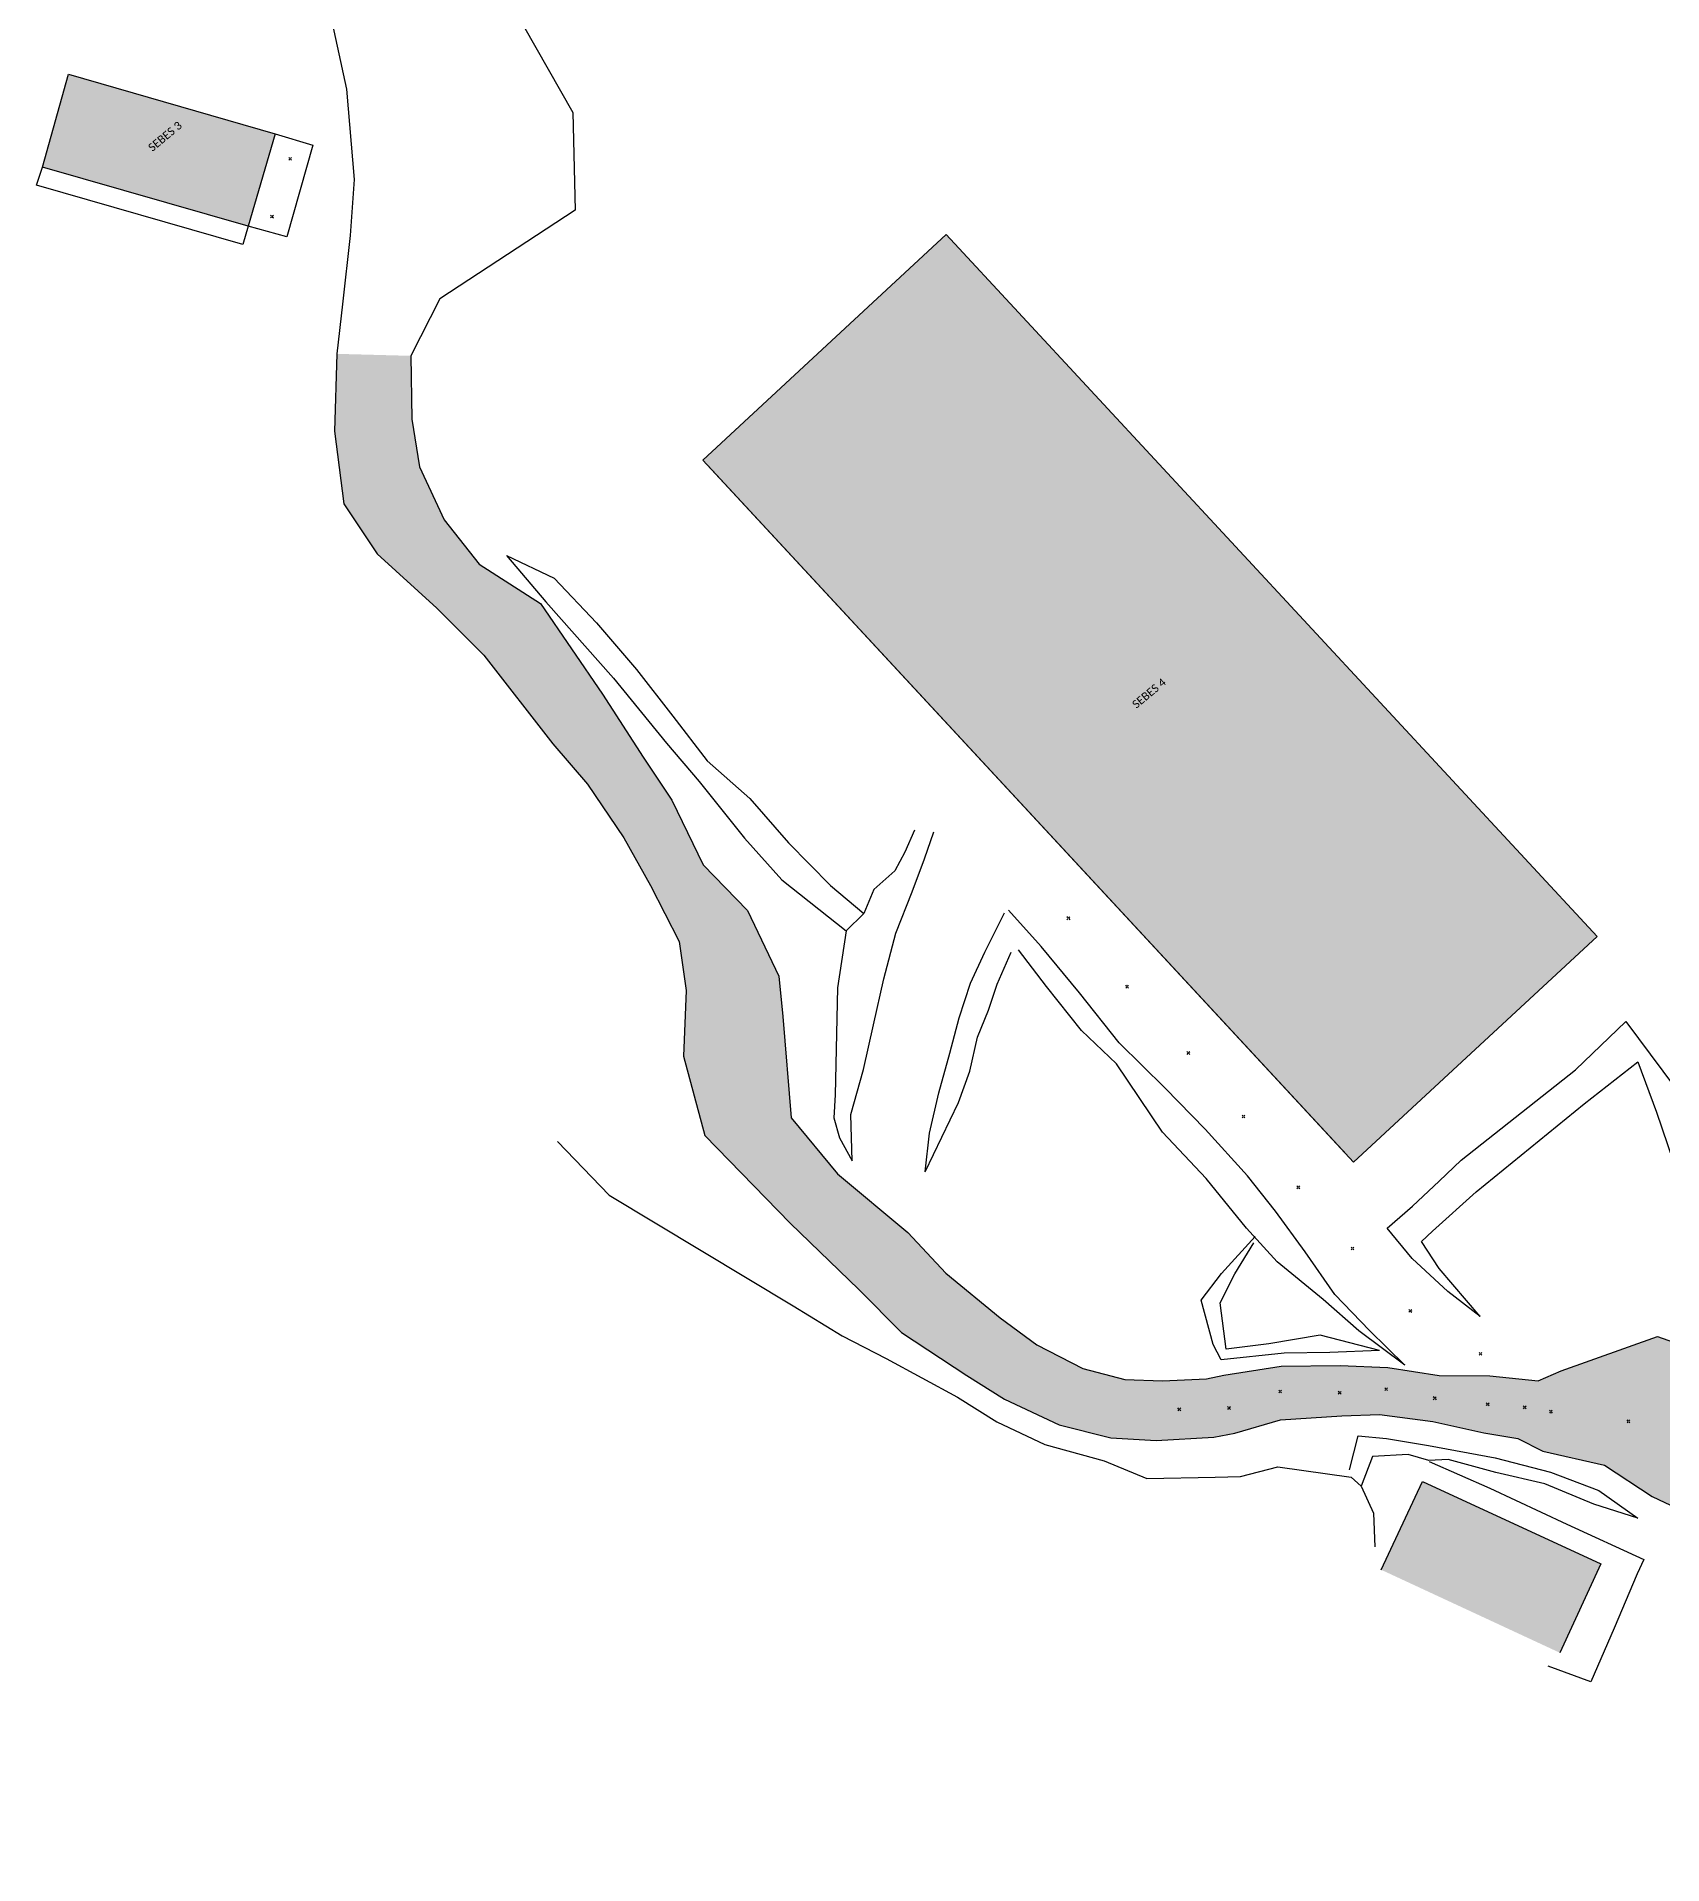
# Model space of a CAD drawing. Extents: x 62405 to 62842, y 108162 to 109685.
# Drawn here: x 62617.2 to 62718.9, y 108169.4 to 108283.6 of the extents above; entities that cross this region are included whole.
import ezdxf

# ---------------------------------------------------------------- set-up
doc = ezdxf.new("R2010")
doc.units = 0
doc.header["$LTSCALE"] = 0.999976
doc.header["$MEASUREMENT"] = 0
for name, color, linetype in [('-GZ-Annexe', 7, 'Continuous'), ('-GZ-Bord route', 7, 'Continuous'), ('-GZ-Bâtiment', 7, 'Continuous'), ('-GZ-Mur', 30, 'Continuous'), ('-GZ-Point de niveau', 7, 'Continuous'), ('-GZ-Talus Bas', 56, 'Continuous'), ('-GZ-Talus Haut', 86, 'Continuous')]:
    doc.layers.add(name, color=color, linetype=linetype)
doc.styles.add('Legend', font='calibri.ttf')

# ---------------------------------------------------------------- blocks, each defined once
blk = doc.blocks.new('t010')
at = {"color": 0}
for p, q in [((-0.02, 0.02), (-0.09, 0.09)), ((0, 0), (0, 0)), ((0.02, 0.02), (0.09, 0.09)), ((-0.02, -0.02), (-0.09, -0.09)), ((0.02, -0.02), (0.09, -0.09))]:
    blk.add_line(p, q, dxfattribs=at)

msp = doc.modelspace()

# ---------------------------------------------------------------- hatches: boundary and pattern name
at = {"layer": '-GZ-Bord route', "transparency": 33554483}
h = msp.add_hatch(color=256, dxfattribs=at)
h.dxf.hatch_style = 1
h.paths.add_polyline_path([(62656.957, 108235.892), (62655.166, 108238.586), (62652.636, 108242.528), (62648.748, 108248.179), (62644.911, 108250.645), (62642.734, 108253.419), (62641.184, 108256.727), (62640.705, 108259.7), (62640.639, 108263.664), (62636.023, 108263.789), (62635.871, 108258.959), (62636.465, 108254.421), (62638.534, 108251.294), (62642.263, 108247.9), (62645.213, 108244.965), (62649.517, 108239.423), (62651.697, 108236.897), (62653.956, 108233.532), (62655.628, 108230.565), (62657.424, 108227.07), (62657.861, 108224.005), (62657.684, 108219.891), (62659.026, 108214.943), (62664.352, 108209.457), (62668.655, 108205.321), (62671.313, 108202.631), (62675.409, 108199.927), (62677.766, 108198.461), (62681.176, 108196.854), (62684.406, 108196.031), (62687.239, 108195.879), (62690.846, 108196.092), (62690.385, 108199.736), (62687.639, 108199.6), (62685.29, 108199.683), (62682.651, 108200.368), (62679.785, 108201.855), (62677.495, 108203.541), (62674.097, 108206.342), (62671.716, 108208.87), (62667.312, 108212.542), (62664.425, 108216.041), (62663.893, 108222.376), (62663.65, 108224.899), (62661.694, 108229.003), (62658.929, 108231.846)])
h = msp.add_hatch(color=256, dxfattribs=at)
h.dxf.hatch_style = 1
h.paths.add_polyline_path([(62690.385, 108199.736), (62691.472, 108199.958), (62695.059, 108200.515), (62698.742, 108200.556), (62701.727, 108200.447), (62704.934, 108199.929), (62708.102, 108199.923), (62711.12, 108199.595), (62712.558, 108200.227), (62718.576, 108202.384), (62722.3, 108201.059), (62725.597, 108198.304), (62728.734, 108195.032), (62732.848, 108191.469), (62735.679, 108189.139), (62739.176, 108188.848), (62742.295, 108186.459), (62745.732, 108184.756), (62750.094, 108183.24), (62755.236, 108181.663), (62758.802, 108180.313), (62763.212, 108179.765), (62766.546, 108178.832), (62771.635, 108178.143), (62775.419, 108177.515), (62780.15, 108176.966), (62783.864, 108175.822), (62787.739, 108175.068), (62791.192, 108174.106), (62795.209, 108173.353), (62798.648, 108173.183), (62803.083, 108173.536), (62807.067, 108173.602), (62811.613, 108174.435), (62815.365, 108174.753), (62820.279, 108175.696), (62823.935, 108175.918), (62827.8, 108176.322), (62831.592, 108176.478), (62835.627, 108176.155), (62838.978, 108176.046), (62842.353, 108176.003), (62842.018, 108172.308), (62839.009, 108172.701), (62835.071, 108173.274), (62831.343, 108173.334), (62827.565, 108173.171), (62824.004, 108172.592), (62820.222, 108171.942), (62816.108, 108171.044), (62811.486, 108170.345), (62807.44, 108169.622), (62802.632, 108169.379), (62798.701, 108169.427), (62794.473, 108170.095), (62790.624, 108170.593), (62786.661, 108171.377), (62783.214, 108172.054), (62778.969, 108172.885), (62775.018, 108173.348), (62770.339, 108174.09), (62766.348, 108174.963), (62761.952, 108175.526), (62757.773, 108175.528), (62752.079, 108175.197), (62747.478, 108176.765), (62743.973, 108178.001), (62739.394, 108180.73), (62736.377, 108182.242), (62733.232, 108183.333), (62726.416, 108186.115), (62724.441, 108187.252), (62721.341, 108190.908), (62718.256, 108192.383), (62715.27, 108194.341), (62711.416, 108195.218), (62709.857, 108195.993), (62707.734, 108196.355), (62704.541, 108197.069), (62701.2, 108197.508), (62698.86, 108197.424), (62695.025, 108197.157), (62692.162, 108196.329), (62690.846, 108196.092)])
at = {"layer": '-GZ-Bâtiment', "transparency": 33554534}
h = msp.add_hatch(color=256, dxfattribs=at)
h.dxf.hatch_style = 1
h.paths.add_polyline_path([(62619.248, 108281.263), (62617.618, 108275.461), (62630.479, 108271.773), (62632.157, 108277.536)])
h = msp.add_hatch(color=256, dxfattribs=at)
h.dxf.hatch_style = 1
h.paths.add_polyline_path([(62674.12, 108271.237), (62714.803, 108227.37), (62699.576, 108213.27), (62658.912, 108257.152)])
h = msp.add_hatch(color=256, dxfattribs=at)
h.dxf.hatch_style = 1
h.paths.add_polyline_path([(62701.315, 108187.792), (62703.898, 108193.316), (62715.037, 108188.167), (62712.48, 108182.608)])

# ---------------------------------------------------------------- linework, layer by layer
at = {"layer": '-GZ-Annexe', "flags": 128}
msp.add_lwpolyline([(62701.315, 108187.792), (62703.898, 108193.316), (62715.037, 108188.167), (62712.48, 108182.608)], dxfattribs=at)
at = {"layer": '-GZ-Bord route', "flags": 128}
for points in [[(62634.971, 108287.931), (62636.619, 108280.334), (62637.097, 108274.694), (62636.864, 108271.181), (62636.374, 108266.9), (62636.023, 108263.789)], [(62647.685, 108284.291), (62650.773, 108278.88), (62650.917, 108272.778), (62642.454, 108267.223), (62640.639, 108263.664), (62640.705, 108259.7), (62641.184, 108256.727), (62642.734, 108253.419), (62644.911, 108250.645), (62648.748, 108248.179), (62652.636, 108242.528), (62655.166, 108238.586), (62656.957, 108235.892), (62658.929, 108231.846), (62661.694, 108229.003), (62663.65, 108224.899), (62663.893, 108222.376), (62664.425, 108216.041), (62667.312, 108212.542), (62671.716, 108208.87), (62674.097, 108206.342), (62677.495, 108203.541), (62679.785, 108201.855), (62682.651, 108200.368), (62685.29, 108199.683), (62687.639, 108199.6), (62690.385, 108199.736)], [(62635.871, 108258.959), (62636.465, 108254.421), (62638.534, 108251.294), (62642.263, 108247.9), (62645.213, 108244.965), (62649.517, 108239.423), (62651.697, 108236.897), (62653.956, 108233.532), (62655.628, 108230.565), (62657.424, 108227.07), (62657.861, 108224.005), (62657.684, 108219.891), (62659.026, 108214.943), (62664.352, 108209.457), (62668.655, 108205.321), (62671.313, 108202.631), (62675.409, 108199.927), (62677.766, 108198.461), (62681.176, 108196.854), (62684.406, 108196.031), (62687.239, 108195.879), (62690.846, 108196.092)], [(62690.385, 108199.736), (62691.472, 108199.958), (62695.059, 108200.515), (62698.742, 108200.556), (62701.727, 108200.447), (62704.934, 108199.929), (62708.102, 108199.923), (62711.12, 108199.595), (62712.558, 108200.227), (62718.576, 108202.384), (62722.3, 108201.059)], [(62690.846, 108196.092), (62692.162, 108196.329), (62695.025, 108197.157), (62698.86, 108197.424), (62701.2, 108197.508), (62704.541, 108197.069), (62707.734, 108196.355), (62709.857, 108195.993), (62711.416, 108195.218), (62715.27, 108194.341), (62718.256, 108192.383), (62721.341, 108190.908)]]:
    msp.add_lwpolyline(points, dxfattribs=at)
at = {"layer": '-GZ-Bâtiment', "flags": 128}
for points in [[(62619.248, 108281.263), (62632.157, 108277.536), (62630.479, 108271.773), (62617.618, 108275.461)], [(62674.12, 108271.237), (62658.912, 108257.152), (62699.576, 108213.27), (62714.803, 108227.37)]]:
    msp.add_lwpolyline(points, close=True, dxfattribs=at)
for points in [[(62636.023, 108263.789), (62635.871, 108258.959)], [(62659.219, 108256.816), (62699.151, 108213.74)]]:
    msp.add_lwpolyline(points, dxfattribs=at)
at = {"layer": '-GZ-Mur', "flags": 128}
for points in [[(62632.157, 108277.536), (62634.529, 108276.837), (62632.893, 108271.092), (62630.479, 108271.773), (62630.143, 108270.62), (62617.248, 108274.336), (62617.618, 108275.461)], [(62704.32, 108194.56), (62708.102, 108192.887), (62712.919, 108190.646), (62717.735, 108188.437), (62717.306, 108187.549), (62715.87, 108184.14), (62714.424, 108180.798), (62711.745, 108181.768)]]:
    msp.add_lwpolyline(points, dxfattribs=at)
at = {"layer": '-GZ-Talus Bas', "flags": 128}
for points in [[(62646.62, 108251.189), (62649.09, 108248.285), (62653.321, 108243.51), (62656.63, 108239.458), (62658.668, 108237.054), (62661.504, 108233.529), (62663.837, 108230.912), (62667.863, 108227.728)], [(62672.137, 108234.025), (62671.526, 108232.648), (62670.91, 108231.48), (62669.584, 108230.307), (62668.966, 108228.807), (62667.863, 108227.728), (62667.326, 108224.169), (62667.17, 108217.485), (62667.097, 108216.037), (62667.442, 108214.785), (62668.239, 108213.354)], [(62672.805, 108212.676), (62674.893, 108217.008), (62675.592, 108218.96), (62676.083, 108221.087), (62676.758, 108222.762), (62677.303, 108224.39), (62678.173, 108226.399)], [(62702.787, 108200.584), (62699.921, 108202.727), (62697.683, 108204.68), (62694.816, 108207.033), (62692.887, 108209.154), (62690.358, 108212.247), (62687.646, 108215.149), (62684.759, 108219.424), (62682.579, 108221.495), (62680.38, 108224.241), (62678.629, 108226.531)], [(62707.488, 108203.624), (62704.936, 108206.628), (62703.839, 108208.308), (62704.521, 108208.96), (62707.252, 108211.423), (62713.997, 108216.908), (62717.348, 108219.548), (62718.515, 108216.396), (62719.907, 108212.354), (62721.67, 108210.585), (62726.817, 108207.103), (62730.349, 108204.758), (62733.631, 108201.946), (62746.62, 108195.084), (62756.405, 108188.937), (62760.612, 108186.106)], [(62701.21, 108201.489), (62698.099, 108201.384), (62695.253, 108201.342), (62691.309, 108200.912), (62690.816, 108201.867), (62690.048, 108204.647), (62691.32, 108206.309), (62693.441, 108208.627)], [(62699.337, 108194.046), (62699.878, 108196.162), (62701.651, 108195.998), (62704.274, 108195.562), (62708.428, 108194.783), (62711.889, 108193.885), (62714.917, 108192.74), (62717.364, 108191.015)]]:
    msp.add_lwpolyline(points, dxfattribs=at)
at = {"layer": '-GZ-Talus Haut', "flags": 128}
for points in [[(62646.62, 108251.189), (62649.614, 108249.767), (62652.246, 108246.975), (62654.747, 108244.064), (62657.031, 108241.142), (62659.164, 108238.346), (62661.832, 108236.002), (62664.248, 108233.221), (62666.873, 108230.567), (62668.966, 108228.807)], [(62668.239, 108213.354), (62668.147, 108216.252), (62668.945, 108219.063), (62669.568, 108221.86), (62670.215, 108224.724), (62670.957, 108227.575), (62671.997, 108230.16), (62672.754, 108232.227), (62673.333, 108233.924)], [(62672.805, 108212.676), (62673.065, 108215.083), (62673.653, 108217.594), (62674.344, 108220.087), (62674.93, 108222.296), (62675.645, 108224.447), (62676.538, 108226.385), (62677.758, 108228.855)], [(62702.787, 108200.584), (62700.573, 108202.745), (62698.403, 108204.997), (62696.561, 108207.66), (62694.701, 108210.203), (62692.951, 108212.408), (62690.305, 108215.34), (62687.809, 108217.903), (62684.934, 108220.738), (62682.448, 108223.856), (62680.063, 108226.739), (62678.02, 108229.026)], [(62707.488, 108203.624), (62705.471, 108205.19), (62703.239, 108207.255), (62701.682, 108209.155), (62703.277, 108210.517), (62704.938, 108212.074), (62706.317, 108213.393), (62713.466, 108219.04), (62716.598, 108222.054), (62721.224, 108215.845), (62724.333, 108211.554), (62727.041, 108210.554), (62729.59, 108208.947), (62731.144, 108207.01), (62734.6, 108204.063), (62736.814, 108202.206), (62747.272, 108196.476), (62759.079, 108189.198), (62764.234, 108188.108)], [(62649.814, 108214.552), (62653.044, 108211.208), (62664.539, 108204.285), (62667.612, 108202.421), (62670.356, 108200.989), (62674.818, 108198.577), (62677.282, 108197.048), (62680.273, 108195.634), (62683.988, 108194.614), (62686.656, 108193.505), (62690.937, 108193.585), (62692.505, 108193.634), (62694.854, 108194.231), (62699.442, 108193.593), (62700.064, 108193.029), (62700.838, 108191.323), (62700.915, 108189.228)], [(62701.21, 108201.489), (62697.494, 108202.451), (62694.295, 108201.914), (62691.611, 108201.578), (62691.248, 108204.47), (62692.163, 108206.281), (62693.349, 108208.223)], [(62717.364, 108191.015), (62714.613, 108191.905), (62711.55, 108193.17), (62708.472, 108193.875), (62705.493, 108194.689), (62704.284, 108194.629), (62702.998, 108194.991), (62700.757, 108194.881), (62700.064, 108193.029)]]:
    msp.add_lwpolyline(points, dxfattribs=at)

# ---------------------------------------------------------------- block references
at = {"layer": '-GZ-Point de niveau'}
for p in [(62633.106, 108275.98, 280.384), (62631.963, 108272.376, 280.38), (62681.755, 108228.514, 281.779), (62685.426, 108224.235, 281.627), (62689.252, 108220.095, 281.332), (62692.706, 108216.121, 281.197), (62696.137, 108211.694, 281.028), (62699.519, 108207.871, 280.472), (62703.126, 108203.976, 279.822), (62707.516, 108201.29, 279.474), (62694.991, 108198.934, 279.479), (62698.716, 108198.854, 279.414), (62701.625, 108199.086, 279.343), (62704.659, 108198.515, 279.328), (62688.69, 108197.823, 279.544), (62691.79, 108197.91, 279.525), (62707.965, 108198.146, 279.3), (62710.278, 108197.951, 279.32), (62711.919, 108197.682, 279.358), (62716.773, 108197.071, 279.409)]:
    msp.add_blockref('t010', p, dxfattribs=at)

# ---------------------------------------------------------------- texts
at = {"layer": '-GZ-Bâtiment', "char_height": 0.5, "width": 31.85768, "attachment_point": 1, "rotation": 39.6, "line_spacing_factor": 1.5, "style": 'Legend'}
for s, insert in [('SEBES 3', (62624.167, 108276.786)), ('SEBES 4', (62685.684, 108241.982))]:
    msp.add_mtext(s, dxfattribs=dict(at, insert=insert))

doc.saveas('drawing.dxf')
